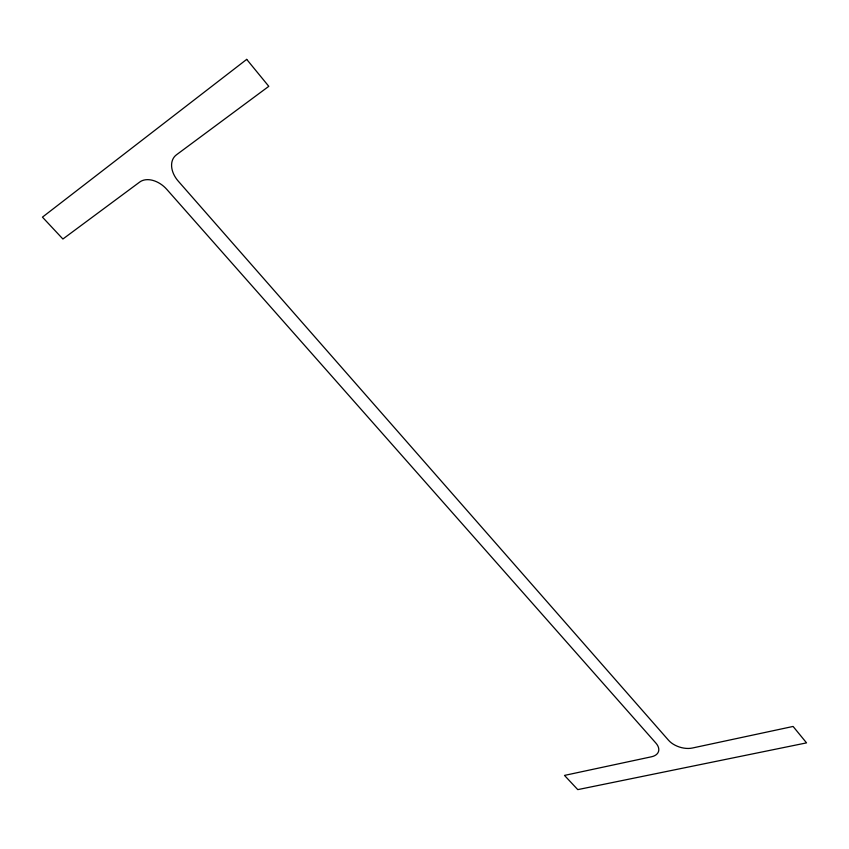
<?xml version="1.0" encoding="UTF-8"?>
<svg xmlns="http://www.w3.org/2000/svg" width="849" height="849" viewBox="0 0 849 849"><rect width="100%" height="100%" fill="white"/><g stroke="black" fill="none" stroke-linecap="round" stroke-linejoin="round"><path stroke-width="1.27" d="M246.709 59.377L42.45 217.142L62.9 239.015L139.745 182.026A21.883 15.102 42.9 0 1 166.797 189.38L655.874 743.066A17.32 10.156 18.7 0 1 651.48 756.777L564.479 775.413L577.776 789.623L806.55 742.875L793.093 726.447L692.317 748.033A17.797 10.581 17.5 0 1 668.545 740.264L178.248 181.124A22.456 15.982 43.5 0 1 176.443 154.815L268.793 86.333L246.709 59.377"/></g></svg>
